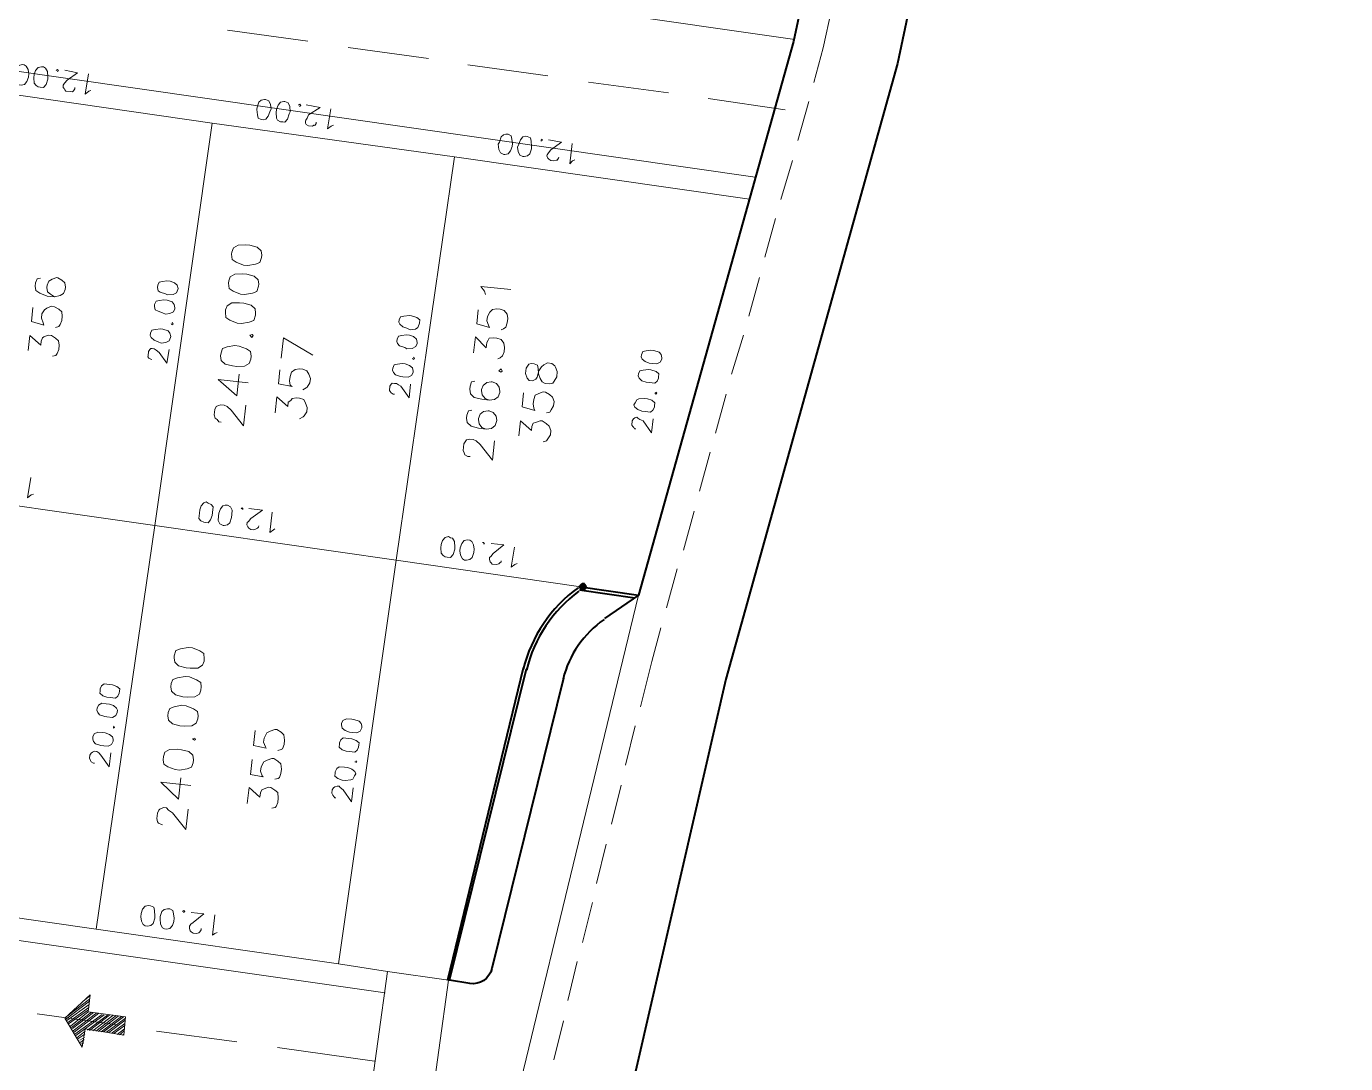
# Model space of a CAD drawing. Header units: metres. Extents: x -977055 to 805873, y -1033982 to 242021.
# Drawn here: x 2764.5 to 2829.6, y 931.1 to 982.2 of the extents above; entities that cross this region are included whole.
import ezdxf

# ---------------------------------------------------------------- set-up
doc = ezdxf.new("R2010")
doc.units = ezdxf.units.M
for name, color, linetype in [('PDF_0', 7, 'Continuous'), ('PDF_acera', 7, 'Continuous'), ('PDF_areas por lote', 7, 'Continuous'), ('PDF_COTAS', 7, 'Continuous'), ('PDF_Garita', 7, 'Continuous'), ('PDF_linea de centro', 7, 'Continuous'), ('PDF_LOTES', 7, 'Continuous'), ('PDF_No. lotes', 7, 'Continuous'), ('PDF_Poligono Ceres', 7, 'Continuous'), ('PDF_VIAS', 7, 'Continuous')]:
    doc.layers.add(name, color=color, linetype=linetype)

# ---------------------------------------------------------------- blocks, each defined once
blk = doc.blocks.new('CALLE')
at = {"layer": 'PDF_Poligono Ceres', "transparency": 33554559}
blk.add_hatch(color=256, dxfattribs=at).paths.add_polyline_path([(-49.490784, -297.368064), (-49.575456, -297.4104), (-49.660128, -297.495072), (-49.660128, -297.579744), (-49.575456, -297.664416), (-49.490784, -297.706752), (-49.406112, -297.664416), (-49.32144, -297.579744), (-49.32144, -297.495072), (-49.406112, -297.4104)])
at = {"layer": 'PDF_0', "lineweight": 9}
for points in [[(-66.509856, -298.595808), (-68.076288, -298.384128)], [(-64.13904, -298.89216), (-65.705472, -298.68048)], [(-61.768224, -299.230848), (-63.376992, -299.019168)], [(-59.439744, -299.5272), (-61.006176, -299.31552)], [(-57.068928, -299.865888), (-58.63536, -299.654208)], [(-54.698112, -300.16224), (-56.264544, -299.95056)], [(-50.760864, -300.754944), (-52.115616, -300.543264), (-53.936064, -300.289248)], [(-48.390048, -301.135968), (-49.95648, -300.881952)], [(-46.061568, -301.559328), (-47.628, -301.305312)], [(-43.690752, -301.940352), (-45.257184, -301.686336)], [(-41.362272, -302.321376), (-42.928704, -302.06736)], [(-38.991456, -302.744736), (-40.557888, -302.448384)], [(-36.662976, -303.12576), (-38.229408, -302.871744)], [(-34.29216, -303.506784), (-35.858592, -303.252768)], [(-31.96368, -303.930144), (-33.530112, -303.633792)], [(-29.592864, -304.311168), (-31.159296, -304.057152)], [(-25.909632, -304.8192), (-27.433728, -304.649856), (-28.830816, -304.438176)]]:
    blk.add_lwpolyline(points, dxfattribs=at)
at = {"layer": 'PDF_acera', "lineweight": 9}
for points in [[(-27.222048, -303.506784), (-25.570944, -256.302144), (-23.792832, -254.608704), (3.81024, -247.369248)], [(-33.65712, -302.406048), (-32.768064, -302.533056), (-31.624992, -269.934336), (-31.32864, -261.509472)], [(-65.366784, -268.19856), (-66.171168, -291.525696)], [(-65.239776, -289.57824), (-65.324448, -291.525696)], [(-65.40912, -293.981184), (-65.40912, -293.896512)], [(-78.95664, -295.886304), (-49.575456, -299.73888)]]:
    blk.add_lwpolyline(points, dxfattribs=at)
at = {"layer": 'PDF_areas por lote', "lineweight": 9}
for points in [[(-60.54048, -282.127104), (-60.54048, -282.084768), (-60.498144, -281.95776), (-60.455808, -281.915424), (-60.3288, -281.873088), (-60.11712, -281.873088), (-59.990112, -281.915424), (-59.947776, -281.95776), (-59.863104, -282.084768), (-59.863104, -282.211776), (-59.947776, -282.296448), (-60.032448, -282.465792), (-60.625152, -283.058496), (-59.820768, -283.058496)], [(-58.889376, -283.058496), (-58.889376, -281.873088), (-59.48208, -282.635136), (-58.63536, -282.635136)], [(-44.579808, -282.719808), (-44.579808, -282.635136), (-44.495136, -282.550464), (-44.4528, -282.465792), (-44.325792, -282.423456), (-44.114112, -282.423456), (-43.987104, -282.465792), (-43.944768, -282.550464), (-43.902432, -282.635136), (-43.902432, -282.762144), (-43.944768, -282.889152), (-44.071776, -283.058496), (-44.622144, -283.608864), (-43.81776, -283.608864)], [(-42.928704, -283.608864), (-42.928704, -282.423456), (-43.479072, -283.22784), (-42.632352, -283.22784)], [(-44.87616, -292.584096), (-44.87616, -292.499424), (-44.833824, -292.372416), (-44.749152, -292.33008), (-44.66448, -292.287744), (-44.410464, -292.287744), (-44.325792, -292.33008), (-44.24112, -292.372416), (-44.198784, -292.499424), (-44.198784, -292.626432), (-44.24112, -292.75344), (-44.368128, -292.922784), (-44.918496, -293.473152), (-44.156448, -293.473152)], [(-43.055712, -292.457088), (-43.098048, -292.33008), (-43.267392, -292.287744), (-43.3944, -292.287744), (-43.563744, -292.33008), (-43.690752, -292.499424), (-43.733088, -292.795776), (-43.733088, -293.092128), (-43.690752, -293.303808), (-43.563744, -293.430816), (-43.3944, -293.473152), (-43.352064, -293.473152), (-43.18272, -293.430816), (-43.055712, -293.303808), (-43.013376, -293.134464), (-43.013376, -293.092128), (-43.055712, -292.922784), (-43.18272, -292.795776), (-43.352064, -292.75344), (-43.3944, -292.75344), (-43.563744, -292.795776), (-43.690752, -292.922784), (-43.733088, -293.092128)], [(-41.91264, -292.457088), (-41.954976, -292.33008), (-42.12432, -292.287744), (-42.251328, -292.287744), (-42.420672, -292.33008), (-42.54768, -292.499424), (-42.590016, -292.795776), (-42.590016, -293.092128), (-42.54768, -293.303808), (-42.420672, -293.430816), (-42.251328, -293.473152), (-42.208992, -293.473152), (-42.039648, -293.430816), (-41.91264, -293.303808), (-41.870304, -293.134464), (-41.870304, -293.092128), (-41.91264, -292.922784), (-42.039648, -292.795776), (-42.208992, -292.75344), (-42.251328, -292.75344), (-42.420672, -292.795776), (-42.54768, -292.922784), (-42.590016, -293.092128)], [(-40.811904, -292.287744), (-40.176864, -292.287744), (-40.557888, -292.75344), (-40.346208, -292.75344), (-40.261536, -292.795776), (-40.176864, -292.838112), (-40.134528, -293.007456), (-40.134528, -293.134464), (-40.176864, -293.303808), (-40.303872, -293.430816), (-40.473216, -293.473152), (-40.64256, -293.473152), (-40.811904, -293.430816), (-40.896576, -293.346144), (-40.938912, -293.261472)], [(-39.118464, -292.287744), (-39.668832, -292.287744), (-39.753504, -292.795776), (-39.668832, -292.75344), (-39.499488, -292.668768), (-39.330144, -292.668768), (-39.1608, -292.75344), (-39.033792, -292.838112), (-38.991456, -293.007456), (-38.991456, -293.134464), (-39.033792, -293.303808), (-39.1608, -293.430816), (-39.330144, -293.473152), (-39.499488, -293.473152), (-39.668832, -293.430816), (-39.753504, -293.346144), (-39.79584, -293.261472)], [(-38.483424, -292.499424), (-38.356416, -292.457088), (-38.187072, -292.287744), (-38.187072, -293.473152)]]:
    blk.add_lwpolyline(points, dxfattribs=at)
for points in [[(-58.00032, -281.873088), (-58.169664, -281.915424), (-58.254336, -282.084768), (-58.339008, -282.38112), (-58.339008, -282.550464), (-58.254336, -282.846816), (-58.169664, -283.01616), (-58.00032, -283.058496), (-57.873312, -283.058496), (-57.703968, -283.01616), (-57.57696, -282.846816), (-57.534624, -282.550464), (-57.534624, -282.38112), (-57.57696, -282.084768), (-57.703968, -281.915424), (-57.873312, -281.873088)], [(-56.264544, -281.873088), (-56.433888, -281.915424), (-56.560896, -282.084768), (-56.603232, -282.38112), (-56.603232, -282.550464), (-56.560896, -282.846816), (-56.433888, -283.01616), (-56.264544, -283.058496), (-56.137536, -283.058496), (-55.968192, -283.01616), (-55.88352, -282.846816), (-55.798848, -282.550464), (-55.798848, -282.38112), (-55.88352, -282.084768), (-55.968192, -281.915424), (-56.137536, -281.873088)], [(-55.121472, -281.873088), (-55.290816, -281.915424), (-55.417824, -282.084768), (-55.46016, -282.38112), (-55.46016, -282.550464), (-55.417824, -282.846816), (-55.290816, -283.01616), (-55.121472, -283.058496), (-54.994464, -283.058496), (-54.82512, -283.01616), (-54.740448, -282.846816), (-54.655776, -282.550464), (-54.655776, -282.38112), (-54.740448, -282.084768), (-54.82512, -281.915424), (-54.994464, -281.873088)], [(-53.9784, -281.873088), (-54.147744, -281.915424), (-54.274752, -282.084768), (-54.317088, -282.38112), (-54.317088, -282.550464), (-54.274752, -282.846816), (-54.147744, -283.01616), (-53.9784, -283.058496), (-53.893728, -283.058496), (-53.682048, -283.01616), (-53.597376, -282.846816), (-53.512704, -282.550464), (-53.512704, -282.38112), (-53.597376, -282.084768), (-53.682048, -281.915424), (-53.893728, -281.873088)], [(-41.997312, -282.423456), (-42.166656, -282.465792), (-42.293664, -282.635136), (-42.336, -282.931488), (-42.336, -283.100832), (-42.293664, -283.397184), (-42.166656, -283.566528), (-41.997312, -283.608864), (-41.870304, -283.608864), (-41.70096, -283.566528), (-41.616288, -283.397184), (-41.531616, -283.100832), (-41.531616, -282.931488), (-41.616288, -282.635136), (-41.70096, -282.465792), (-41.870304, -282.423456)], [(-40.261536, -282.423456), (-40.473216, -282.465792), (-40.557888, -282.635136), (-40.64256, -282.931488), (-40.64256, -283.100832), (-40.557888, -283.397184), (-40.473216, -283.566528), (-40.261536, -283.608864), (-40.176864, -283.608864), (-40.00752, -283.566528), (-39.880512, -283.397184), (-39.838176, -283.100832), (-39.838176, -282.931488), (-39.880512, -282.635136), (-40.00752, -282.465792), (-40.176864, -282.423456)], [(-39.118464, -282.423456), (-39.330144, -282.465792), (-39.414816, -282.635136), (-39.499488, -282.931488), (-39.499488, -283.100832), (-39.414816, -283.397184), (-39.330144, -283.566528), (-39.118464, -283.608864), (-39.033792, -283.608864), (-38.864448, -283.566528), (-38.73744, -283.397184), (-38.695104, -283.100832), (-38.695104, -282.931488), (-38.73744, -282.635136), (-38.864448, -282.465792), (-39.033792, -282.423456)], [(-37.975392, -282.423456), (-38.187072, -282.465792), (-38.271744, -282.635136), (-38.356416, -282.931488), (-38.356416, -283.100832), (-38.271744, -283.397184), (-38.187072, -283.566528), (-37.975392, -283.608864), (-37.89072, -283.608864), (-37.721376, -283.566528), (-37.594368, -283.397184), (-37.552032, -283.100832), (-37.552032, -282.931488), (-37.594368, -282.635136), (-37.721376, -282.465792), (-37.89072, -282.423456)], [(-57.068928, -282.931488), (-57.111264, -283.01616), (-57.068928, -283.058496), (-57.026592, -283.01616)], [(-41.06592, -283.481856), (-41.150592, -283.566528), (-41.06592, -283.608864), (-41.023584, -283.566528)], [(-41.404608, -293.346144), (-41.446944, -293.430816), (-41.404608, -293.473152), (-41.319936, -293.430816)]]:
    blk.add_lwpolyline(points, close=True, dxfattribs=at)
at = {"layer": 'PDF_COTAS', "lineweight": 9}
for points in [[(-32.260032, -273.49056), (-32.217696, -273.617568), (-32.090688, -273.70224), (-31.921344, -273.744576), (-31.794336, -273.744576), (-31.624992, -273.70224), (-31.497984, -273.617568), (-31.455648, -273.532896), (-31.455648, -273.448224), (-31.497984, -273.321216), (-31.582656, -273.236544), (-31.794336, -273.194208), (-31.879008, -273.194208), (-32.090688, -273.236544), (-32.217696, -273.321216), (-32.260032, -273.405888)], [(-32.260032, -274.252608), (-32.260032, -274.379616), (-32.133024, -274.464288), (-31.921344, -274.506624), (-31.836672, -274.506624), (-31.624992, -274.464288), (-31.497984, -274.379616), (-31.455648, -274.294944), (-31.455648, -274.210272), (-31.497984, -274.083264), (-31.624992, -273.998592), (-31.794336, -273.956256), (-31.921344, -273.956256), (-32.133024, -273.998592), (-32.217696, -274.083264), (-32.260032, -274.167936)], [(-47.543328, -275.522688), (-48.347712, -275.480352), (-48.220704, -275.60736), (-48.178368, -275.692032), (-48.220704, -275.60736), (-48.347712, -275.480352)], [(-57.957984, -279.798624), (-58.508352, -279.798624), (-58.084992, -279.4176), (-58.00032, -279.332928), (-57.957984, -279.248256), (-57.957984, -279.163584), (-58.00032, -279.078912), (-58.042656, -279.036576), (-58.127328, -278.99424), (-58.254336, -278.99424), (-58.339008, -279.036576), (-58.381344, -279.078912), (-58.42368, -279.163584), (-58.42368, -279.20592), (-58.42368, -279.163584), (-58.381344, -279.078912), (-58.339008, -279.036576), (-58.254336, -278.99424), (-58.127328, -278.99424), (-58.042656, -279.036576), (-58.00032, -279.078912), (-57.957984, -279.163584), (-57.957984, -279.248256), (-58.00032, -279.332928), (-58.084992, -279.4176), (-58.508352, -279.798624)], [(-57.492288, -279.036576), (-57.57696, -279.078912), (-57.661632, -279.163584), (-57.703968, -279.375264), (-57.703968, -279.502272), (-57.703968, -279.671616), (-57.619296, -279.798624), (-57.492288, -279.84096), (-57.407616, -279.84096), (-57.322944, -279.798624), (-57.238272, -279.671616), (-57.195936, -279.502272), (-57.195936, -279.375264), (-57.195936, -279.20592), (-57.280608, -279.078912), (-57.407616, -279.036576)], [(-57.492288, -279.036576), (-57.57696, -279.078912), (-57.661632, -279.163584), (-57.703968, -279.375264), (-57.703968, -279.502272), (-57.703968, -279.671616), (-57.619296, -279.798624), (-57.492288, -279.84096), (-57.407616, -279.84096), (-57.322944, -279.798624), (-57.238272, -279.671616), (-57.195936, -279.502272), (-57.195936, -279.375264), (-57.195936, -279.20592), (-57.280608, -279.078912), (-57.407616, -279.036576)], [(-56.349216, -279.078912), (-56.433888, -279.121248), (-56.51856, -279.20592), (-56.560896, -279.4176), (-56.560896, -279.502272), (-56.560896, -279.713952), (-56.476224, -279.84096), (-56.349216, -279.883296), (-56.264544, -279.883296), (-56.179872, -279.84096), (-56.0952, -279.713952), (-56.052864, -279.544608), (-56.052864, -279.4176), (-56.052864, -279.248256), (-56.137536, -279.121248), (-56.264544, -279.078912)], [(-56.349216, -279.078912), (-56.433888, -279.121248), (-56.51856, -279.20592), (-56.560896, -279.4176), (-56.560896, -279.502272), (-56.560896, -279.713952), (-56.476224, -279.84096), (-56.349216, -279.883296), (-56.264544, -279.883296), (-56.179872, -279.84096), (-56.0952, -279.713952), (-56.052864, -279.544608), (-56.052864, -279.4176), (-56.052864, -279.248256), (-56.137536, -279.121248), (-56.264544, -279.078912)], [(-55.587168, -279.121248), (-55.67184, -279.121248), (-55.756512, -279.248256), (-55.798848, -279.4176), (-55.798848, -279.544608), (-55.798848, -279.756288), (-55.714176, -279.84096), (-55.587168, -279.883296), (-55.502496, -279.883296), (-55.417824, -279.883296), (-55.333152, -279.756288), (-55.290816, -279.586944), (-55.290816, -279.459936), (-55.290816, -279.248256), (-55.375488, -279.163584), (-55.502496, -279.121248)], [(-55.587168, -279.121248), (-55.67184, -279.121248), (-55.756512, -279.248256), (-55.798848, -279.4176), (-55.798848, -279.544608), (-55.798848, -279.756288), (-55.714176, -279.84096), (-55.587168, -279.883296), (-55.502496, -279.883296), (-55.417824, -279.883296), (-55.333152, -279.756288), (-55.290816, -279.586944), (-55.290816, -279.459936), (-55.290816, -279.248256), (-55.375488, -279.163584), (-55.502496, -279.121248)], [(-41.954976, -280.391328), (-42.505344, -280.348992), (-42.12432, -280.010304), (-42.039648, -279.883296), (-41.997312, -279.798624), (-41.997312, -279.713952), (-41.997312, -279.671616), (-42.039648, -279.62928), (-42.12432, -279.586944), (-42.293664, -279.586944), (-42.336, -279.586944), (-42.378336, -279.62928), (-42.420672, -279.713952), (-42.420672, -279.756288), (-42.420672, -279.713952), (-42.378336, -279.62928), (-42.336, -279.586944), (-42.293664, -279.586944), (-42.12432, -279.586944), (-42.039648, -279.62928), (-41.997312, -279.671616), (-41.997312, -279.713952), (-41.997312, -279.798624), (-42.039648, -279.883296), (-42.12432, -280.010304), (-42.505344, -280.348992)], [(-41.48928, -279.586944), (-41.573952, -279.62928), (-41.658624, -279.756288), (-41.70096, -279.925632), (-41.743296, -280.05264), (-41.70096, -280.221984), (-41.616288, -280.348992), (-41.48928, -280.391328), (-41.446944, -280.391328), (-41.319936, -280.348992), (-41.235264, -280.26432), (-41.192928, -280.05264), (-41.192928, -279.967968), (-41.235264, -279.756288), (-41.2776, -279.62928), (-41.404608, -279.586944)], [(-41.48928, -279.586944), (-41.573952, -279.62928), (-41.658624, -279.756288), (-41.70096, -279.925632), (-41.743296, -280.05264), (-41.70096, -280.221984), (-41.616288, -280.348992), (-41.48928, -280.391328), (-41.446944, -280.391328), (-41.319936, -280.348992), (-41.235264, -280.26432), (-41.192928, -280.05264), (-41.192928, -279.967968), (-41.235264, -279.756288), (-41.2776, -279.62928), (-41.404608, -279.586944)], [(-40.346208, -279.62928), (-40.473216, -279.671616), (-40.515552, -279.798624), (-40.557888, -279.967968), (-40.600224, -280.094976), (-40.557888, -280.26432), (-40.473216, -280.391328), (-40.346208, -280.433664), (-40.303872, -280.433664), (-40.176864, -280.391328), (-40.092192, -280.306656), (-40.049856, -280.094976), (-40.049856, -279.967968), (-40.092192, -279.798624), (-40.134528, -279.671616), (-40.261536, -279.62928)], [(-40.346208, -279.62928), (-40.473216, -279.671616), (-40.515552, -279.798624), (-40.557888, -279.967968), (-40.600224, -280.094976), (-40.557888, -280.26432), (-40.473216, -280.391328), (-40.346208, -280.433664), (-40.303872, -280.433664), (-40.176864, -280.391328), (-40.092192, -280.306656), (-40.049856, -280.094976), (-40.049856, -279.967968), (-40.092192, -279.798624), (-40.134528, -279.671616), (-40.261536, -279.62928)], [(-39.58416, -279.671616), (-39.711168, -279.713952), (-39.753504, -279.798624), (-39.79584, -280.010304), (-39.838176, -280.094976), (-39.79584, -280.306656), (-39.711168, -280.433664), (-39.58416, -280.476), (-39.541824, -280.476), (-39.414816, -280.433664), (-39.330144, -280.306656), (-39.287808, -280.137312), (-39.287808, -280.010304), (-39.330144, -279.84096), (-39.37248, -279.713952), (-39.499488, -279.671616)], [(-39.58416, -279.671616), (-39.711168, -279.713952), (-39.753504, -279.798624), (-39.79584, -280.010304), (-39.838176, -280.094976), (-39.79584, -280.306656), (-39.711168, -280.433664), (-39.58416, -280.476), (-39.541824, -280.476), (-39.414816, -280.433664), (-39.330144, -280.306656), (-39.287808, -280.137312), (-39.287808, -280.010304), (-39.330144, -279.84096), (-39.37248, -279.713952), (-39.499488, -279.671616)], [(-56.899584, -279.798624), (-56.94192, -279.84096), (-56.984256, -279.798624), (-56.94192, -279.798624), (-56.984256, -279.798624), (-56.94192, -279.84096)], [(-40.896576, -280.391328), (-40.938912, -280.433664), (-40.981248, -280.391328), (-40.938912, -280.348992), (-40.981248, -280.391328), (-40.938912, -280.433664)], [(-64.5624, -281.95776), (-64.520064, -282.084768), (-64.435392, -282.16944), (-64.223712, -282.211776), (-64.13904, -282.211776), (-63.92736, -282.16944), (-63.800352, -282.127104), (-63.758016, -282.000096), (-63.758016, -281.915424), (-63.800352, -281.788416), (-63.92736, -281.703744), (-64.096704, -281.661408), (-64.223712, -281.661408), (-64.393056, -281.703744), (-64.520064, -281.788416), (-64.5624, -281.873088)], [(-48.559392, -282.550464), (-48.559392, -282.635136), (-48.432384, -282.719808), (-48.26304, -282.762144), (-48.136032, -282.762144), (-47.924352, -282.762144), (-47.83968, -282.677472), (-47.797344, -282.550464), (-47.755008, -282.465792), (-47.797344, -282.38112), (-47.924352, -282.296448), (-48.093696, -282.254112), (-48.220704, -282.254112), (-48.432384, -282.254112), (-48.517056, -282.338784), (-48.559392, -282.465792)], [(-48.559392, -282.550464), (-48.559392, -282.635136), (-48.432384, -282.719808), (-48.26304, -282.762144), (-48.136032, -282.762144), (-47.924352, -282.762144), (-47.83968, -282.677472), (-47.797344, -282.550464), (-47.755008, -282.465792), (-47.797344, -282.38112), (-47.924352, -282.296448), (-48.093696, -282.254112), (-48.220704, -282.254112), (-48.432384, -282.254112), (-48.517056, -282.338784), (-48.559392, -282.465792)], [(-64.604736, -282.719808), (-64.5624, -282.846816), (-64.435392, -282.931488), (-64.266048, -282.973824), (-64.13904, -282.973824), (-63.969696, -282.931488), (-63.842688, -282.889152), (-63.800352, -282.762144), (-63.800352, -282.677472), (-63.842688, -282.550464), (-63.92736, -282.465792), (-64.13904, -282.423456), (-64.223712, -282.423456), (-64.435392, -282.465792), (-64.5624, -282.550464), (-64.604736, -282.635136)], [(-32.59872, -283.100832), (-32.556384, -283.185504), (-32.429376, -283.270176), (-32.260032, -283.312512), (-32.133024, -283.354848), (-31.96368, -283.312512), (-31.836672, -283.22784), (-31.794336, -283.100832), (-31.794336, -283.058496), (-31.836672, -282.931488), (-31.921344, -282.846816), (-32.133024, -282.80448), (-32.217696, -282.80448), (-32.429376, -282.846816), (-32.556384, -282.889152), (-32.59872, -283.01616)], [(-48.601728, -283.270176), (-48.559392, -283.397184), (-48.47472, -283.481856), (-48.26304, -283.524192), (-48.136032, -283.524192), (-47.966688, -283.524192), (-47.83968, -283.43952), (-47.797344, -283.312512), (-47.797344, -283.22784), (-47.83968, -283.143168), (-47.966688, -283.058496), (-48.136032, -283.01616), (-48.26304, -283.01616), (-48.432384, -283.01616), (-48.559392, -283.100832), (-48.601728, -283.22784)], [(-48.601728, -283.270176), (-48.559392, -283.397184), (-48.47472, -283.481856), (-48.26304, -283.524192), (-48.136032, -283.524192), (-47.966688, -283.524192), (-47.83968, -283.43952), (-47.797344, -283.312512), (-47.797344, -283.22784), (-47.83968, -283.143168), (-47.966688, -283.058496), (-48.136032, -283.01616), (-48.26304, -283.01616), (-48.432384, -283.01616), (-48.559392, -283.100832), (-48.601728, -283.22784)], [(-47.882016, -283.86288), (-47.83968, -283.905216), (-47.882016, -283.947552), (-47.882016, -283.905216), (-47.882016, -283.947552), (-47.83968, -283.905216)], [(-32.59872, -283.86288), (-32.59872, -283.947552), (-32.471712, -284.032224), (-32.260032, -284.07456), (-32.17536, -284.116896), (-31.96368, -284.07456), (-31.836672, -283.989888), (-31.794336, -283.86288), (-31.794336, -283.820544), (-31.836672, -283.693536), (-31.96368, -283.608864), (-32.133024, -283.566528), (-32.260032, -283.566528), (-32.471712, -283.608864), (-32.556384, -283.6512), (-32.59872, -283.778208)], [(-47.83968, -284.159232), (-47.83968, -284.7096), (-48.220704, -284.28624), (-48.347712, -284.201568), (-48.390048, -284.159232), (-48.47472, -284.159232), (-48.559392, -284.201568), (-48.601728, -284.243904), (-48.644064, -284.328576), (-48.644064, -284.455584), (-48.601728, -284.540256), (-48.559392, -284.582592), (-48.517056, -284.624928), (-48.47472, -284.624928), (-48.517056, -284.624928), (-48.559392, -284.582592), (-48.601728, -284.540256), (-48.644064, -284.455584), (-48.644064, -284.328576), (-48.601728, -284.243904), (-48.559392, -284.201568), (-48.47472, -284.159232), (-48.390048, -284.159232), (-48.347712, -284.201568), (-48.220704, -284.28624), (-47.83968, -284.7096)], [(-47.882016, -285.090624), (-48.6864, -285.090624), (-48.559392, -285.217632), (-48.517056, -285.259968), (-48.559392, -285.217632), (-48.6864, -285.090624)], [(-58.296672, -289.408896), (-58.84704, -289.408896), (-58.42368, -289.027872), (-58.339008, -288.900864), (-58.296672, -288.858528), (-58.296672, -288.773856), (-58.339008, -288.689184), (-58.381344, -288.646848), (-58.466016, -288.604512), (-58.593024, -288.604512), (-58.677696, -288.646848), (-58.720032, -288.689184), (-58.762368, -288.73152), (-58.762368, -288.773856), (-58.762368, -288.73152), (-58.720032, -288.689184), (-58.677696, -288.646848), (-58.593024, -288.604512), (-58.466016, -288.604512), (-58.381344, -288.646848), (-58.339008, -288.689184), (-58.296672, -288.773856), (-58.296672, -288.858528), (-58.339008, -288.900864), (-58.42368, -289.027872), (-58.84704, -289.408896)], [(-57.78864, -288.646848), (-57.915648, -288.646848), (-58.00032, -288.773856), (-58.042656, -288.9432), (-58.042656, -289.070208), (-58.00032, -289.281888), (-57.957984, -289.36656), (-57.830976, -289.408896), (-57.746304, -289.451232), (-57.661632, -289.408896), (-57.57696, -289.281888), (-57.534624, -289.112544), (-57.534624, -288.985536), (-57.534624, -288.773856), (-57.619296, -288.689184), (-57.746304, -288.646848)], [(-57.78864, -288.646848), (-57.915648, -288.646848), (-58.00032, -288.773856), (-58.042656, -288.9432), (-58.042656, -289.070208), (-58.00032, -289.281888), (-57.957984, -289.36656), (-57.830976, -289.408896), (-57.746304, -289.451232), (-57.661632, -289.408896), (-57.57696, -289.281888), (-57.534624, -289.112544), (-57.534624, -288.985536), (-57.534624, -288.773856), (-57.619296, -288.689184), (-57.746304, -288.646848)], [(-56.645568, -288.689184), (-56.772576, -288.689184), (-56.857248, -288.816192), (-56.899584, -288.985536), (-56.899584, -289.112544), (-56.899584, -289.324224), (-56.814912, -289.408896), (-56.687904, -289.451232), (-56.603232, -289.451232), (-56.51856, -289.451232), (-56.433888, -289.324224), (-56.391552, -289.15488), (-56.391552, -289.027872), (-56.391552, -288.816192), (-56.476224, -288.73152), (-56.603232, -288.689184)], [(-56.645568, -288.689184), (-56.772576, -288.689184), (-56.857248, -288.816192), (-56.899584, -288.985536), (-56.899584, -289.112544), (-56.899584, -289.324224), (-56.814912, -289.408896), (-56.687904, -289.451232), (-56.603232, -289.451232), (-56.51856, -289.451232), (-56.433888, -289.324224), (-56.391552, -289.15488), (-56.391552, -289.027872), (-56.391552, -288.816192), (-56.476224, -288.73152), (-56.603232, -288.689184)], [(-55.88352, -288.689184), (-56.010528, -288.73152), (-56.0952, -288.858528), (-56.137536, -289.027872), (-56.137536, -289.15488), (-56.137536, -289.324224), (-56.052864, -289.451232), (-55.925856, -289.493568), (-55.841184, -289.493568), (-55.756512, -289.451232), (-55.67184, -289.36656), (-55.629504, -289.15488), (-55.629504, -289.070208), (-55.629504, -288.858528), (-55.714176, -288.73152), (-55.841184, -288.689184)], [(-55.88352, -288.689184), (-56.010528, -288.73152), (-56.0952, -288.858528), (-56.137536, -289.027872), (-56.137536, -289.15488), (-56.137536, -289.324224), (-56.052864, -289.451232), (-55.925856, -289.493568), (-55.841184, -289.493568), (-55.756512, -289.451232), (-55.67184, -289.36656), (-55.629504, -289.15488), (-55.629504, -289.070208), (-55.629504, -288.858528), (-55.714176, -288.73152), (-55.841184, -288.689184)], [(-57.238272, -289.408896), (-57.280608, -289.451232), (-57.280608, -289.408896), (-57.280608, -289.36656), (-57.280608, -289.408896), (-57.280608, -289.451232)], [(-42.293664, -289.959264), (-42.844032, -289.959264), (-42.420672, -289.57824), (-42.378336, -289.493568), (-42.336, -289.408896), (-42.336, -289.324224), (-42.336, -289.239552), (-42.378336, -289.197216), (-42.463008, -289.15488), (-42.632352, -289.15488), (-42.674688, -289.197216), (-42.717024, -289.239552), (-42.75936, -289.324224), (-42.75936, -289.36656), (-42.75936, -289.324224), (-42.717024, -289.239552), (-42.674688, -289.197216), (-42.632352, -289.15488), (-42.463008, -289.15488), (-42.378336, -289.197216), (-42.336, -289.239552), (-42.336, -289.324224), (-42.336, -289.408896), (-42.378336, -289.493568), (-42.420672, -289.57824), (-42.844032, -289.959264)], [(-41.827968, -289.197216), (-41.91264, -289.239552), (-41.997312, -289.324224), (-42.039648, -289.535904), (-42.039648, -289.620576), (-42.039648, -289.832256), (-41.954976, -289.959264), (-41.827968, -290.0016), (-41.785632, -290.0016), (-41.658624, -289.959264), (-41.573952, -289.832256), (-41.531616, -289.662912), (-41.531616, -289.535904), (-41.573952, -289.36656), (-41.616288, -289.239552), (-41.743296, -289.197216)], [(-41.827968, -289.197216), (-41.91264, -289.239552), (-41.997312, -289.324224), (-42.039648, -289.535904), (-42.039648, -289.620576), (-42.039648, -289.832256), (-41.954976, -289.959264), (-41.827968, -290.0016), (-41.785632, -290.0016), (-41.658624, -289.959264), (-41.573952, -289.832256), (-41.531616, -289.662912), (-41.531616, -289.535904), (-41.573952, -289.36656), (-41.616288, -289.239552), (-41.743296, -289.197216)], [(-40.684896, -289.239552), (-40.769568, -289.281888), (-40.85424, -289.36656), (-40.896576, -289.57824), (-40.938912, -289.662912), (-40.896576, -289.874592), (-40.811904, -290.0016), (-40.684896, -290.043936), (-40.64256, -290.043936), (-40.515552, -290.0016), (-40.43088, -289.874592), (-40.388544, -289.705248), (-40.388544, -289.57824), (-40.43088, -289.408896), (-40.473216, -289.281888), (-40.600224, -289.239552)], [(-40.684896, -289.239552), (-40.769568, -289.281888), (-40.85424, -289.36656), (-40.896576, -289.57824), (-40.938912, -289.662912), (-40.896576, -289.874592), (-40.811904, -290.0016), (-40.684896, -290.043936), (-40.64256, -290.043936), (-40.515552, -290.0016), (-40.43088, -289.874592), (-40.388544, -289.705248), (-40.388544, -289.57824), (-40.43088, -289.408896), (-40.473216, -289.281888), (-40.600224, -289.239552)], [(-39.922848, -289.239552), (-40.00752, -289.281888), (-40.092192, -289.408896), (-40.134528, -289.57824), (-40.176864, -289.705248), (-40.134528, -289.916928), (-40.049856, -290.0016), (-39.922848, -290.043936), (-39.880512, -290.043936), (-39.753504, -290.043936), (-39.668832, -289.916928), (-39.626496, -289.705248), (-39.626496, -289.620576), (-39.668832, -289.408896), (-39.711168, -289.281888), (-39.838176, -289.239552)], [(-39.922848, -289.239552), (-40.00752, -289.281888), (-40.092192, -289.408896), (-40.134528, -289.57824), (-40.176864, -289.705248), (-40.134528, -289.916928), (-40.049856, -290.0016), (-39.922848, -290.043936), (-39.880512, -290.043936), (-39.753504, -290.043936), (-39.668832, -289.916928), (-39.626496, -289.705248), (-39.626496, -289.620576), (-39.668832, -289.408896), (-39.711168, -289.281888), (-39.838176, -289.239552)], [(-41.235264, -289.959264), (-41.2776, -290.0016), (-41.319936, -289.959264), (-41.2776, -289.916928), (-41.319936, -289.959264), (-41.2776, -290.0016)], [(-48.89808, -292.1184), (-48.89808, -292.245408), (-48.771072, -292.33008), (-48.559392, -292.372416), (-48.47472, -292.372416), (-48.26304, -292.33008), (-48.136032, -292.245408), (-48.136032, -292.160736), (-48.093696, -292.076064), (-48.136032, -291.949056), (-48.26304, -291.864384), (-48.432384, -291.822048), (-48.559392, -291.822048), (-48.771072, -291.864384), (-48.855744, -291.949056), (-48.89808, -292.033728)], [(-48.89808, -292.1184), (-48.89808, -292.245408), (-48.771072, -292.33008), (-48.559392, -292.372416), (-48.47472, -292.372416), (-48.26304, -292.33008), (-48.136032, -292.245408), (-48.136032, -292.160736), (-48.093696, -292.076064), (-48.136032, -291.949056), (-48.26304, -291.864384), (-48.432384, -291.822048), (-48.559392, -291.822048), (-48.771072, -291.864384), (-48.855744, -291.949056), (-48.89808, -292.033728)], [(-48.940416, -292.880448), (-48.89808, -293.007456), (-48.813408, -293.092128), (-48.601728, -293.134464), (-48.47472, -293.134464), (-48.305376, -293.092128), (-48.178368, -293.007456), (-48.136032, -292.922784), (-48.136032, -292.838112), (-48.178368, -292.711104), (-48.305376, -292.626432), (-48.47472, -292.584096), (-48.601728, -292.584096), (-48.771072, -292.626432), (-48.89808, -292.711104), (-48.940416, -292.795776)], [(-48.940416, -292.880448), (-48.89808, -293.007456), (-48.813408, -293.092128), (-48.601728, -293.134464), (-48.47472, -293.134464), (-48.305376, -293.092128), (-48.178368, -293.007456), (-48.136032, -292.922784), (-48.136032, -292.838112), (-48.178368, -292.711104), (-48.305376, -292.626432), (-48.47472, -292.584096), (-48.601728, -292.584096), (-48.771072, -292.626432), (-48.89808, -292.711104), (-48.940416, -292.795776)], [(-32.937408, -292.668768), (-32.895072, -292.795776), (-32.768064, -292.880448), (-32.59872, -292.922784), (-32.471712, -292.922784), (-32.302368, -292.880448), (-32.17536, -292.838112), (-32.133024, -292.711104), (-32.133024, -292.626432), (-32.17536, -292.54176), (-32.260032, -292.457088), (-32.471712, -292.414752), (-32.556384, -292.372416), (-32.768064, -292.414752), (-32.895072, -292.499424), (-32.937408, -292.626432)], [(-32.937408, -293.430816), (-32.895072, -293.557824), (-32.8104, -293.642496), (-32.59872, -293.684832), (-32.514048, -293.684832), (-32.302368, -293.642496), (-32.17536, -293.60016), (-32.133024, -293.473152), (-32.133024, -293.38848), (-32.17536, -293.303808), (-32.302368, -293.219136), (-32.471712, -293.1768), (-32.59872, -293.134464), (-32.768064, -293.1768), (-32.895072, -293.261472), (-32.937408, -293.38848)], [(-48.178368, -293.430816), (-48.178368, -293.473152), (-48.220704, -293.515488), (-48.220704, -293.473152), (-48.220704, -293.515488), (-48.178368, -293.473152)], [(-48.178368, -293.769504), (-48.178368, -294.277536), (-48.559392, -293.896512), (-48.6864, -293.81184), (-48.728736, -293.769504), (-48.813408, -293.769504), (-48.89808, -293.81184), (-48.940416, -293.854176), (-48.982752, -293.896512), (-48.982752, -294.065856), (-48.940416, -294.150528), (-48.89808, -294.192864), (-48.855744, -294.2352), (-48.813408, -294.2352), (-48.855744, -294.2352), (-48.89808, -294.192864), (-48.940416, -294.150528), (-48.982752, -294.065856), (-48.982752, -293.896512), (-48.940416, -293.854176), (-48.89808, -293.81184), (-48.813408, -293.769504), (-48.728736, -293.769504), (-48.6864, -293.81184), (-48.559392, -293.896512), (-48.178368, -294.277536)], [(-48.220704, -294.700896), (-49.025088, -294.65856), (-48.89808, -294.785568), (-48.855744, -294.87024), (-48.89808, -294.785568), (-49.025088, -294.65856)], [(-42.166656, -298.765152), (-42.251328, -298.807488), (-42.336, -298.934496), (-42.378336, -299.10384), (-42.378336, -299.230848), (-42.378336, -299.442528), (-42.293664, -299.5272), (-42.166656, -299.569536), (-42.12432, -299.569536), (-41.997312, -299.569536), (-41.91264, -299.442528), (-41.870304, -299.273184), (-41.870304, -299.146176), (-41.91264, -298.934496), (-41.954976, -298.849824), (-42.081984, -298.807488)], [(-41.023584, -298.807488), (-41.108256, -298.849824), (-41.192928, -298.976832), (-41.235264, -299.146176), (-41.235264, -299.273184), (-41.235264, -299.484864), (-41.150592, -299.569536), (-41.023584, -299.611872), (-40.981248, -299.611872), (-40.85424, -299.611872), (-40.769568, -299.484864), (-40.727232, -299.273184), (-40.727232, -299.188512), (-40.769568, -298.976832), (-40.811904, -298.849824), (-40.938912, -298.807488)], [(-40.261536, -298.849824), (-40.346208, -298.89216), (-40.43088, -299.019168), (-40.473216, -299.188512), (-40.473216, -299.31552), (-40.473216, -299.484864), (-40.388544, -299.611872), (-40.261536, -299.654208), (-40.2192, -299.654208), (-40.092192, -299.611872), (-40.00752, -299.5272), (-39.965184, -299.31552), (-39.965184, -299.188512), (-40.00752, -299.019168), (-40.049856, -298.89216), (-40.176864, -298.849824)]]:
    blk.add_lwpolyline(points, close=True, dxfattribs=at)
for points in [[(-31.582656, -274.845312), (-31.54032, -274.887648), (-31.497984, -274.845312), (-31.54032, -274.802976)], [(-32.133024, -275.60736), (-32.17536, -275.60736), (-32.260032, -275.565024), (-32.302368, -275.522688), (-32.302368, -275.438016), (-32.302368, -275.268672), (-32.260032, -275.226336), (-32.217696, -275.184), (-32.17536, -275.141664), (-32.090688, -275.141664), (-32.006016, -275.184), (-31.879008, -275.268672), (-31.54032, -275.649696), (-31.497984, -275.141664)], [(-32.17536, -276.2424), (-32.217696, -276.157728), (-32.344704, -276.03072), (-31.54032, -276.073056)], [(-63.885024, -283.312512), (-63.842688, -283.354848), (-63.800352, -283.312512), (-63.842688, -283.270176)], [(-64.435392, -284.07456), (-64.477728, -284.07456), (-64.5624, -284.032224), (-64.604736, -283.989888), (-64.647072, -283.905216), (-64.647072, -283.778208), (-64.604736, -283.693536), (-64.5624, -283.6512), (-64.477728, -283.608864), (-64.393056, -283.608864), (-64.308384, -283.6512), (-64.223712, -283.735872), (-63.842688, -284.116896), (-63.842688, -283.608864)], [(-64.520064, -284.7096), (-64.5624, -284.624928), (-64.647072, -284.540256), (-63.842688, -284.540256)], [(-32.471712, -285.175296), (-32.514048, -285.175296), (-32.59872, -285.13296), (-32.59872, -285.090624), (-32.641056, -285.048288), (-32.641056, -284.878944), (-32.59872, -284.794272), (-32.556384, -284.751936), (-32.471712, -284.751936), (-32.429376, -284.751936), (-32.344704, -284.794272), (-32.217696, -284.836608), (-31.879008, -285.259968), (-31.836672, -284.7096)], [(-31.921344, -284.455584), (-31.879008, -284.49792), (-31.836672, -284.455584), (-31.879008, -284.413248)], [(-32.514048, -285.852672), (-32.556384, -285.768), (-32.683392, -285.640992), (-31.879008, -285.683328)], [(-32.260032, -294.02352), (-32.217696, -294.065856), (-32.17536, -294.065856), (-32.217696, -294.02352)], [(-32.8104, -294.785568), (-32.852736, -294.785568), (-32.937408, -294.743232), (-32.937408, -294.700896), (-32.979744, -294.616224), (-32.979744, -294.489216), (-32.937408, -294.404544), (-32.895072, -294.362208), (-32.8104, -294.319872), (-32.768064, -294.319872), (-32.683392, -294.362208), (-32.556384, -294.44688), (-32.217696, -294.827904), (-32.17536, -294.319872)], [(-32.852736, -295.420608), (-32.895072, -295.335936), (-33.02208, -295.251264), (-32.217696, -295.251264)], [(-43.098048, -298.934496), (-43.098048, -298.89216), (-43.055712, -298.849824), (-43.013376, -298.807488), (-42.97104, -298.765152), (-42.801696, -298.765152), (-42.717024, -298.807488), (-42.674688, -298.849824), (-42.632352, -298.934496), (-42.674688, -298.976832), (-42.717024, -299.061504), (-42.75936, -299.188512), (-43.18272, -299.569536), (-42.632352, -299.569536)], [(-41.616288, -299.5272), (-41.658624, -299.569536), (-41.616288, -299.611872), (-41.573952, -299.569536)]]:
    blk.add_lwpolyline(points, dxfattribs=at)
at = {"layer": 'PDF_Garita', "lineweight": 20}
blk.add_lwpolyline([(-71.039808, -295.801632), (-70.955136, -293.769504), (-65.40912, -293.938848), (-65.324448, -291.525696), (-70.870464, -291.356352), (-70.70112, -286.40304), (-72.987264, -286.318368), (-73.156608, -291.27168), (-78.702624, -291.06), (-78.787296, -293.473152), (-73.24128, -293.684832), (-73.325952, -295.71696)], dxfattribs=at)
at = {"layer": 'PDF_linea de centro', "lineweight": 9}
for points in [[(-68.541984, -281.195712), (-68.457312, -278.020512)], [(-29.254176, -281.32272), (-29.338848, -284.49792)], [(-68.711328, -285.937344), (-68.626656, -282.762144)], [(-29.42352, -286.106688), (-29.508192, -289.281888)], [(-68.880672, -291.398688), (-68.753664, -287.546112)], [(-29.592864, -290.84832), (-29.677536, -294.02352)], [(-29.762208, -295.632288), (-29.84688, -298.807488)], [(-29.889216, -300.37392), (-30.016224, -303.422112)]]:
    blk.add_lwpolyline(points, dxfattribs=at)
at = {"layer": 'PDF_LOTES', "lineweight": 20}
for points in [[(-48.559392, -270.9504), (-48.89808, -280.560672), (-64.901088, -279.967968), (-64.5624, -270.400032)], [(-32.59872, -271.500768), (-32.937408, -281.11104), (-48.89808, -280.560672), (-48.559392, -270.9504)], [(-48.89808, -280.560672), (-49.236768, -290.128608), (-65.239776, -289.57824), (-64.901088, -279.967968)], [(-32.937408, -281.11104), (-33.23376, -290.721312), (-49.236768, -290.128608), (-48.89808, -280.560672)], [(-33.23376, -290.721312), (-33.65712, -302.406048), (-49.575456, -299.73888), (-49.236768, -290.128608)]]:
    blk.add_lwpolyline(points, close=True, dxfattribs=at)
at = {"layer": 'PDF_No. lotes', "lineweight": 20}
for points in [[(-42.590016, -274.887648), (-41.997312, -274.887648), (-42.336, -275.353344), (-42.166656, -275.353344), (-42.039648, -275.39568), (-41.997312, -275.438016), (-41.91264, -275.60736), (-41.91264, -275.734368), (-41.997312, -275.903712), (-42.081984, -276.03072), (-42.251328, -276.073056), (-42.420672, -276.073056), (-42.590016, -276.03072), (-42.674688, -275.988384), (-42.717024, -275.861376)], [(-40.896576, -274.887648), (-41.446944, -274.887648), (-41.531616, -275.39568), (-41.446944, -275.353344), (-41.2776, -275.268672), (-41.108256, -275.268672), (-40.938912, -275.353344), (-40.85424, -275.438016), (-40.769568, -275.60736), (-40.769568, -275.734368), (-40.85424, -275.903712), (-40.938912, -276.03072), (-41.108256, -276.073056), (-41.2776, -276.073056), (-41.446944, -276.03072), (-41.531616, -275.988384), (-41.573952, -275.861376)], [(-39.711168, -275.056992), (-39.753504, -274.929984), (-39.922848, -274.887648), (-40.049856, -274.887648), (-40.2192, -274.929984), (-40.303872, -275.099328), (-40.388544, -275.39568), (-40.388544, -275.692032), (-40.303872, -275.903712), (-40.2192, -276.03072), (-40.049856, -276.073056), (-39.965184, -276.073056), (-39.79584, -276.03072), (-39.711168, -275.903712), (-39.626496, -275.734368), (-39.626496, -275.692032), (-39.711168, -275.522688), (-39.79584, -275.39568), (-39.965184, -275.353344), (-40.049856, -275.353344), (-40.2192, -275.39568), (-40.303872, -275.522688), (-40.388544, -275.692032)], [(-43.987104, -284.794272), (-43.352064, -284.794272), (-43.690752, -285.259968), (-43.521408, -285.259968), (-43.436736, -285.34464), (-43.352064, -285.386976), (-43.309728, -285.55632), (-43.309728, -285.683328), (-43.352064, -285.852672), (-43.479072, -285.937344), (-43.648416, -286.022016), (-43.81776, -286.022016), (-43.987104, -285.937344), (-44.02944, -285.895008), (-44.114112, -285.768)], [(-42.293664, -284.794272), (-42.844032, -284.794272), (-42.886368, -285.34464), (-42.844032, -285.259968), (-42.674688, -285.217632), (-42.505344, -285.217632), (-42.336, -285.259968), (-42.208992, -285.386976), (-42.166656, -285.55632), (-42.166656, -285.683328), (-42.208992, -285.852672), (-42.336, -285.937344), (-42.505344, -286.022016), (-42.674688, -286.022016), (-42.844032, -285.937344), (-42.886368, -285.895008), (-42.97104, -285.768)], [(-41.573952, -286.022016), (-41.023584, -284.794272), (-41.827968, -284.794272)], [(-59.355072, -285.34464), (-58.720032, -285.34464), (-59.05872, -285.810336), (-58.889376, -285.810336), (-58.762368, -285.852672), (-58.720032, -285.937344), (-58.63536, -286.106688), (-58.63536, -286.19136), (-58.720032, -286.360704), (-58.804704, -286.487712), (-59.016384, -286.530048), (-59.185728, -286.530048), (-59.355072, -286.487712), (-59.397408, -286.445376), (-59.439744, -286.318368)], [(-57.619296, -285.34464), (-58.212, -285.34464), (-58.254336, -285.852672), (-58.212, -285.810336), (-58.042656, -285.725664), (-57.873312, -285.725664), (-57.661632, -285.810336), (-57.57696, -285.937344), (-57.492288, -286.106688), (-57.492288, -286.19136), (-57.57696, -286.360704), (-57.661632, -286.487712), (-57.873312, -286.530048), (-58.042656, -286.530048), (-58.212, -286.487712), (-58.254336, -286.445376), (-58.296672, -286.318368)], [(-56.476224, -285.34464), (-57.068928, -285.34464), (-57.111264, -285.852672), (-57.068928, -285.810336), (-56.899584, -285.725664), (-56.73024, -285.725664), (-56.51856, -285.810336), (-56.433888, -285.937344), (-56.349216, -286.106688), (-56.349216, -286.19136), (-56.433888, -286.360704), (-56.51856, -286.487712), (-56.73024, -286.530048), (-56.899584, -286.530048), (-57.068928, -286.487712), (-57.111264, -286.445376), (-57.1536, -286.318368)], [(-43.860096, -294.404544), (-43.267392, -294.404544), (-43.60608, -294.87024), (-43.436736, -294.87024), (-43.309728, -294.912576), (-43.267392, -294.997248), (-43.18272, -295.166592), (-43.18272, -295.251264), (-43.267392, -295.420608), (-43.352064, -295.547616), (-43.521408, -295.632288), (-43.690752, -295.632288), (-43.860096, -295.547616), (-43.944768, -295.50528), (-43.987104, -295.378272)], [(-42.166656, -294.404544), (-42.717024, -294.404544), (-42.801696, -294.912576), (-42.717024, -294.87024), (-42.54768, -294.827904), (-42.378336, -294.827904), (-42.208992, -294.87024), (-42.12432, -294.997248), (-42.039648, -295.166592), (-42.039648, -295.251264), (-42.12432, -295.420608), (-42.208992, -295.547616), (-42.378336, -295.632288), (-42.54768, -295.632288), (-42.717024, -295.547616), (-42.801696, -295.50528), (-42.844032, -295.378272)]]:
    blk.add_lwpolyline(points, dxfattribs=at)
blk.add_lwpolyline([(-41.404608, -294.404544), (-41.573952, -294.489216), (-41.658624, -294.573888), (-41.658624, -294.700896), (-41.573952, -294.827904), (-41.48928, -294.87024), (-41.235264, -294.912576), (-41.06592, -294.997248), (-40.981248, -295.08192), (-40.896576, -295.208928), (-40.896576, -295.378272), (-40.981248, -295.50528), (-41.023584, -295.547616), (-41.192928, -295.632288), (-41.404608, -295.632288), (-41.573952, -295.547616), (-41.658624, -295.50528), (-41.70096, -295.378272), (-41.70096, -295.208928), (-41.658624, -295.08192), (-41.531616, -294.997248), (-41.362272, -294.912576), (-41.150592, -294.87024), (-41.023584, -294.827904), (-40.981248, -294.700896), (-40.981248, -294.573888), (-41.023584, -294.489216), (-41.192928, -294.404544)], close=True, dxfattribs=at)
at = {"layer": 'PDF_Poligono Ceres', "lineweight": 40}
for points in [[(32.048352, -308.20608), (0.21168, -306.30096), (-27.30672, -303.464448), (-49.575456, -299.73888), (-50.633856, -298.511136)], [(-52.92, -295.547616), (-65.40912, -293.896512)], [(98.177184, -311.762304), (80.565408, -311.889312), (64.13904, -311.423616), (44.156448, -312.01632), (32.133024, -312.355008), (0.21168, -310.449888), (-27.73008, -307.613376), (-52.49664, -303.506784), (-92.461824, -298.722816), (-129.802176, -294.785568)], [(-49.617792, -297.4104), (-49.702464, -299.611872)], [(-49.490784, -297.368064), (-49.575456, -299.73888)]]:
    blk.add_lwpolyline(points, dxfattribs=at)
blk.add_lwpolyline([(-53.13168, -297.156384), (-64.77408, -295.589952, -0.385329323), (-65.451456, -294.785568), (-65.40912, -293.981184), (-52.92, -295.674624)], format="xyb", dxfattribs=at)
for centre, radius, start, end in [((-53.703216, -301.114801), 5.482513, 42.6654091, 82.3425262), ((-53.703217, -301.114802), 5.609522, 42.1600398, 82.3425213), ((-53.703215, -301.114798), 4.00075, 40.8196833, 82.3425316), ((-52.413926, -300.000303), 3.77829, 40.8100935, 40.8658877)]:
    blk.add_arc(centre, radius, start, end, dxfattribs=at)
at = {"layer": 'PDF_VIAS', "lineweight": 20}
blk.add_lwpolyline([(-69.558048, -279.925632), (-68.838336, -279.967968), (-68.923008, -281.492064), (-68.203296, -281.492064), (-68.16096, -280.010304), (-67.483584, -280.010304), (-68.499648, -279.121248)], close=True, dxfattribs=at)
at = {"layer": 'PDF_VIAS', "lineweight": 9}
for points in [[(-67.864608, -280.010304), (-68.58432, -279.20592)], [(-67.7376, -280.010304), (-68.541984, -279.163584)], [(-67.652928, -280.010304), (-68.414976, -279.20592)], [(-69.050016, -279.967968), (-69.261696, -279.713952)], [(-68.923008, -279.967968), (-69.21936, -279.671616)], [(-68.203296, -280.645344), (-69.134688, -279.62928)], [(-68.203296, -280.560672), (-69.092352, -279.586944)], [(-68.16096, -280.433664), (-69.00768, -279.544608)], [(-68.16096, -280.348992), (-68.965344, -279.502272)], [(-68.16096, -280.221984), (-68.880672, -279.459936)], [(-68.16096, -280.137312), (-68.838336, -279.4176)], [(-68.16096, -280.010304), (-68.796, -279.375264)], [(-68.076288, -280.010304), (-68.711328, -279.290592)], [(-67.991616, -280.010304), (-68.668992, -279.248256)], [(-69.473376, -279.925632), (-69.515712, -279.925632)], [(-69.388704, -279.967968), (-69.43104, -279.883296)], [(-69.261696, -279.967968), (-69.388704, -279.84096)], [(-69.177024, -279.967968), (-69.304032, -279.798624)], [(-68.203296, -280.772352), (-68.880672, -280.05264)], [(-68.203296, -280.857024), (-68.880672, -280.137312)], [(-67.52592, -280.010304), (-67.779936, -279.756288)], [(-68.203296, -280.984032), (-68.880672, -280.26432)], [(-68.203296, -281.11104), (-68.880672, -280.391328)], [(-68.203296, -281.195712), (-68.880672, -280.476)], [(-68.203296, -281.32272), (-68.880672, -280.603008)], [(-68.203296, -281.407392), (-68.880672, -280.68768)], [(-68.668992, -281.492064), (-68.923008, -281.238048)], [(-68.245632, -281.492064), (-68.880672, -280.814688)], [(-68.330304, -281.492064), (-68.880672, -280.89936)], [(-68.457312, -281.492064), (-68.880672, -281.026368)], [(-68.541984, -281.492064), (-68.880672, -281.11104)], [(-68.753664, -281.492064), (-68.923008, -281.32272)], [(-68.880672, -281.492064), (-68.923008, -281.449728)]]:
    blk.add_lwpolyline(points, dxfattribs=at)

msp = doc.modelspace()

# ---------------------------------------------------------------- block references
at = {"xscale": 1.255773352820658, "yscale": 1.255773352820658, "zscale": 1.255773352820658, "rotation": 83.85573648860341}
msp.add_blockref('CALLE', (2427.15058, 1056.36283, 1015.371), dxfattribs=at)

doc.saveas('drawing.dxf')
